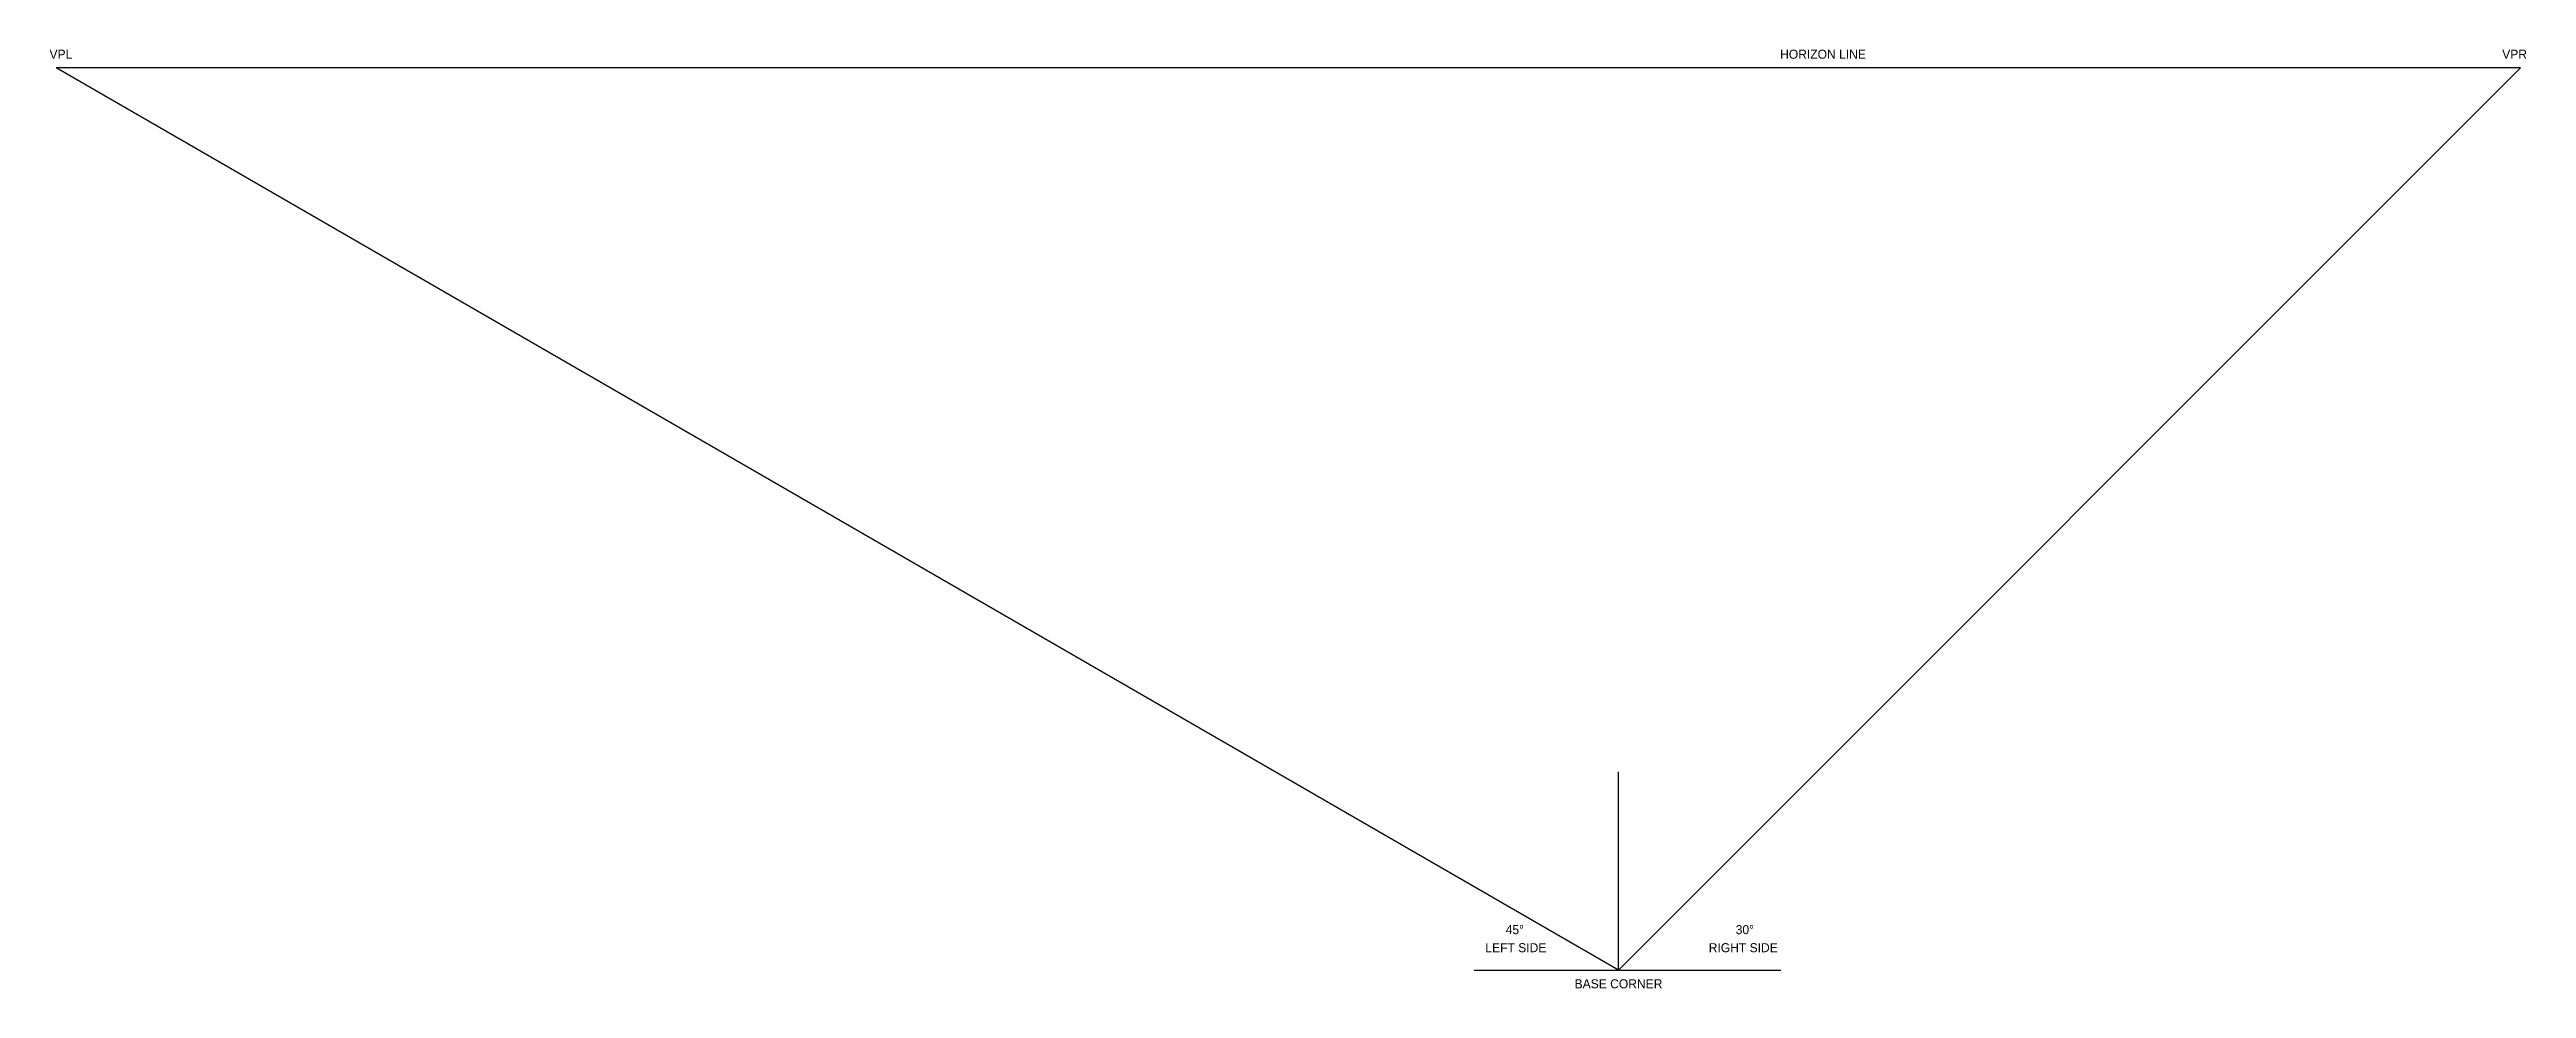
# Model space of a CAD drawing. Extents: x 1.6 to 42.8, y 4.7 to 20.3.
import ezdxf
from ezdxf.enums import TextEntityAlignment as Align

# ---------------------------------------------------------------- set-up
doc = ezdxf.new("R2010")
doc.units = 0
doc.linetypes.add('GRIDLINE', pattern=[0])
doc.layers.add('GRID', color=5, linetype='GRIDLINE')

msp = doc.modelspace()

# ---------------------------------------------------------------- linework, layer by layer
at = {"layer": 'GRID', "color": 0}
for p, q in [((27.7, 5), (1.719, 20)), ((42.7, 20), (1.719, 20)), ((27.7, 5), (42.7, 20)), ((27.7, 5), (27.7, 8.3)), ((25.3, 5), (30.4, 5))]:
    msp.add_line(p, q, dxfattribs=at)

# ---------------------------------------------------------------- texts
for s, p in [('VPL', (1.8, 20.15)), ('HORIZON LINE', (31.1, 20.15)), ('VPR', (42.6, 20.15)), ('45%%D', (25.975, 5.6)), ('30%%d', (29.8, 5.6)), ('BASE CORNER', (27.7, 4.7))]:
    msp.add_text(s, height=0.15, dxfattribs=at).set_placement(p, align=Align.CENTER)
msp.add_text('LEFT SIDE', height=0.15, dxfattribs=at).set_placement((26.5, 5.3), align=Align.RIGHT)
msp.add_text('RIGHT SIDE', height=0.15, dxfattribs=at).set_placement((29.2, 5.3))

doc.saveas('drawing.dxf')
